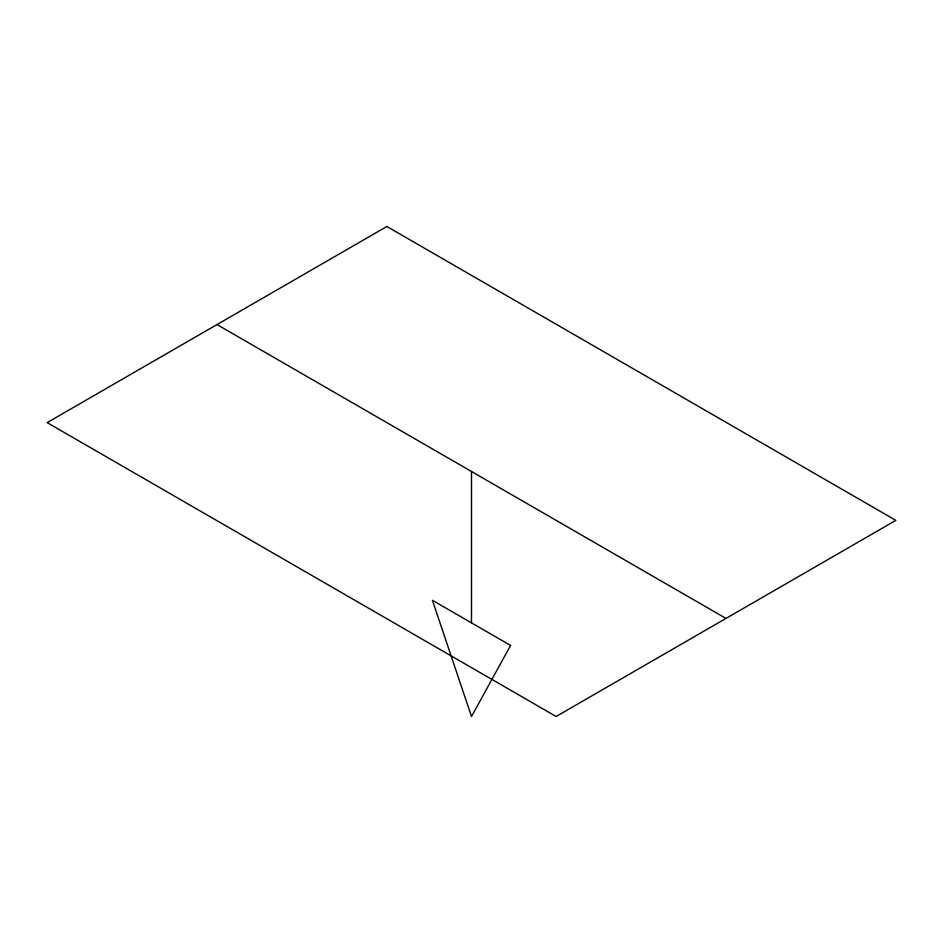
<?xml version="1.0" encoding="UTF-8"?>
<svg xmlns="http://www.w3.org/2000/svg" width="943" height="943" viewBox="0 0 943 943"><rect width="100%" height="100%" fill="white"/><g stroke="black" fill="none" stroke-linecap="round" stroke-linejoin="round"><path stroke-width="1.41" d="M217.008 324.569L725.992 618.431M471.5 471.5L471.5 622.851M510.587 645.425L471.5 716.503L432.413 600.29L510.587 645.425M386.866 226.497L47.15 422.629L556.134 716.491L895.85 520.359L386.866 226.497"/></g></svg>
